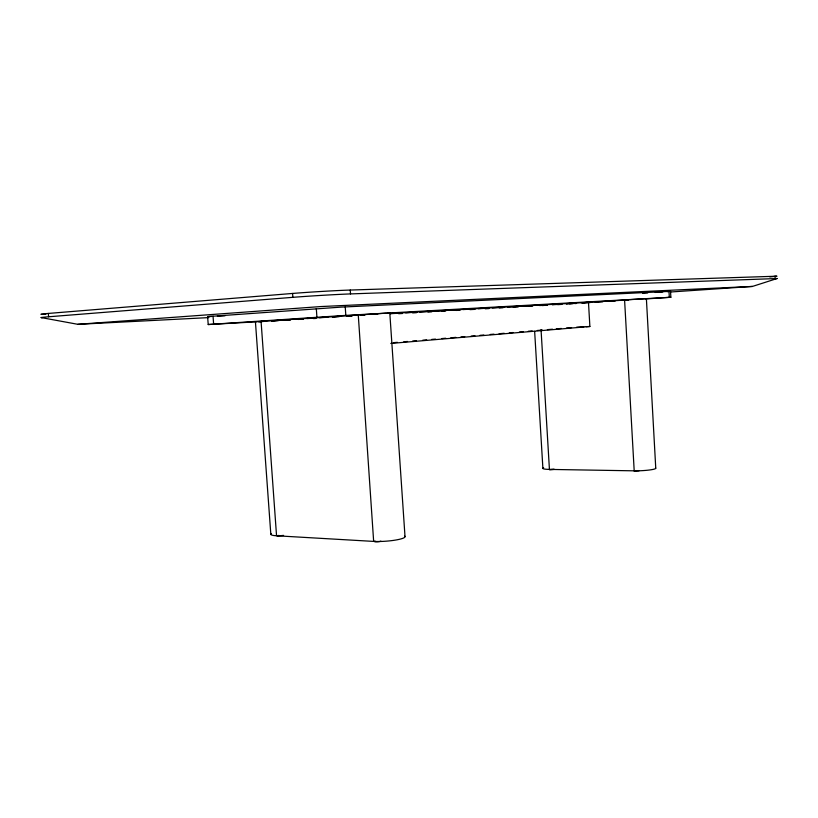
<?xml version="1.0" encoding="UTF-8"?>
<svg xmlns="http://www.w3.org/2000/svg" width="818" height="818" viewBox="0 0 818 818"><rect width="100%" height="100%" fill="white"/><g stroke="black" fill="none" stroke-linecap="round" stroke-linejoin="round"><path stroke-width="1.23" d="M283.59 535.401L277.466 535.943L278.846 535.391M42.464 317.66A35.788 0.593 -3.3 0 1 48.61 316.781L292.875 297.333A40.092 0.828 -3.5 0 1 350.513 293.918L777.1 278.529L752.448 286.433L670.668 291.995M256.126 321.852L208.212 324.541L207.619 316.597L341.249 307.108L670.545 291.331L670.862 297.261L645.504 298.948M777.1 278.529L775.229 278.764M645.739 298.703L646.384 298.652L655.76 468.285M208.212 324.541L341.832 315.625L670.862 297.261M270.83 534.338L255.431 321.832L385.84 313.192M389.808 313.028L405.012 536.608M670.545 291.331L667.14 291.617M635.484 470.749L634.267 471.076L639.103 470.769M393.57 342.65L397.384 342.333M403.734 341.791L407.548 341.464M412.64 341.034L416.454 340.717M422.814 340.176L426.628 339.848M431.71 339.419L435.524 339.102M441.884 338.56L445.698 338.243M450.779 337.803L455.861 337.374M460.953 336.944L464.767 336.627M471.127 336.086L474.941 335.758M480.023 335.329L483.837 335.012M490.197 334.47L494.011 334.153M499.092 333.724L504.185 333.284M509.266 332.854L513.08 332.537M519.44 331.996L523.254 331.679M528.336 331.239L532.15 330.922M537.242 330.492L542.324 330.063M547.406 329.634L552.498 329.194M556.312 328.877L561.393 328.447M566.475 328.018L571.567 327.589M390.81 343.437L589.88 326.484L588.479 302.343L390.074 313.539M45.818 314.337A35.798 0.675 -3.3 0 1 48.334 313.437L292.599 293.447A40.092 0.941 -3.5 0 1 350.247 290.053L776.988 276.198L769.799 276.913M642.672 293.294L647.703 292.956M655.249 292.435L662.795 291.924M290.421 319.705L283.151 320.186M295.492 319.368L303.1 318.856M306.903 318.601L315.779 318.008M319.582 317.752L327.834 317.2L325.308 317.374M332.261 316.903L340.482 316.351M346.208 315.973L352.548 315.543M361.423 314.95L363.959 314.787M375.37 314.02L377.906 313.856M639.625 299.122L640.566 299.061M539.604 305.554L547.211 305.053M552.283 304.725L562.16 304.204M566.24 303.805L576.393 303.141M581.23 302.824L628.439 299.858M574.768 303.58L576.342 303.478M582.631 303.069L590.177 302.578M595.207 302.241L602.754 301.75M610.3 301.259L615.33 300.932M624.134 300.349L627.907 300.104M277.813 320.523L272.108 320.881M547.273 305.175L541.945 305.503M569.625 303.907L573.111 303.693M266.566 321.218L261.729 321.505M561.332 304.429L557.743 304.633M346.832 315.983L351.924 315.697M360.83 315.196L364.644 314.981M332.957 316.934L339.337 316.576M346.985 316.147L352.088 315.85M361.014 315.349L364.838 315.135M390.35 313.693L401.822 313.038M405.646 312.824L417.129 312.169M419.675 312.026L431.158 311.382M433.704 311.239L445.176 310.584M449.01 310.37L460.483 309.725M463.029 309.572L474.512 308.928M478.336 308.713L488.54 308.13M492.364 307.916L503.837 307.271M507.671 307.047L517.866 306.474M521.69 306.259L533.172 305.605M536.997 305.39L547.201 304.817M552.303 304.521L561.23 304.02M566.332 303.734L573.98 303.294M258.672 321.699L266.31 321.269M271.402 320.973L279.04 320.544M284.132 320.247L290.492 319.889M298.13 319.449L303.222 319.163M313.396 318.58L315.942 318.437M398.663 313.713L402.487 313.499M412.661 312.916L416.485 312.701M427.937 312.047L431.751 311.822M441.935 311.249L445.749 311.024M455.933 310.451L459.747 310.226M469.931 309.644L475.023 309.357M485.207 308.775L489.021 308.56M499.205 307.977L503.019 307.762M513.203 307.179L518.295 306.883M528.469 306.31L532.293 306.085M542.477 305.513L546.291 305.288M260.676 321.566L258.836 321.668M386.761 313.141L390.125 312.977M576.588 327.2L583.837 326.811M586.25 326.679L589.88 326.484M208.815 317.599L77.915 324.327L41.166 317.578M217.373 316.188L225.011 315.799M211.852 316.464L207.619 316.597M752.448 286.433L320.83 306.556L77.853 324.306M646.312 298.652L624.584 299.981L634.195 470.831A14.612 1.738 -2.8 0 0 649.533 469.992A14.612 1.738 -2.8 0 0 655.607 468.019M543.643 467.845A13.947 1.616 -3.2 0 0 549.43 469.409L634.195 470.831M271.249 533.663A18.385 2.72 -4.9 0 0 276.556 535.78L373.652 541.404A19.254 3.057 -4.3 0 0 395.718 540.044A19.254 3.057 -4.3 0 0 404.654 536.158M48.334 313.437L48.61 316.781M213.028 316.116L213.631 324.132M261.075 321.413L276.556 535.78M292.599 293.447L292.875 297.333M316.321 308.662L316.914 317.19M358.264 314.899L373.652 541.404M350.247 290.053L350.513 293.918M345.237 306.903L345.82 315.39M534.645 331.382L542.896 468.387M541.046 329.685L549.43 469.409M668.991 291.372L669.318 297.333M775.045 276.187L775.167 278.539M380.861 541.097A3.231 0.521 -4.4 0 1 376.382 541.833A3.231 0.521 -4.4 0 1 375.176 541.117M554.205 469.379L549.543 469.634L554.205 469.379"/></g></svg>
